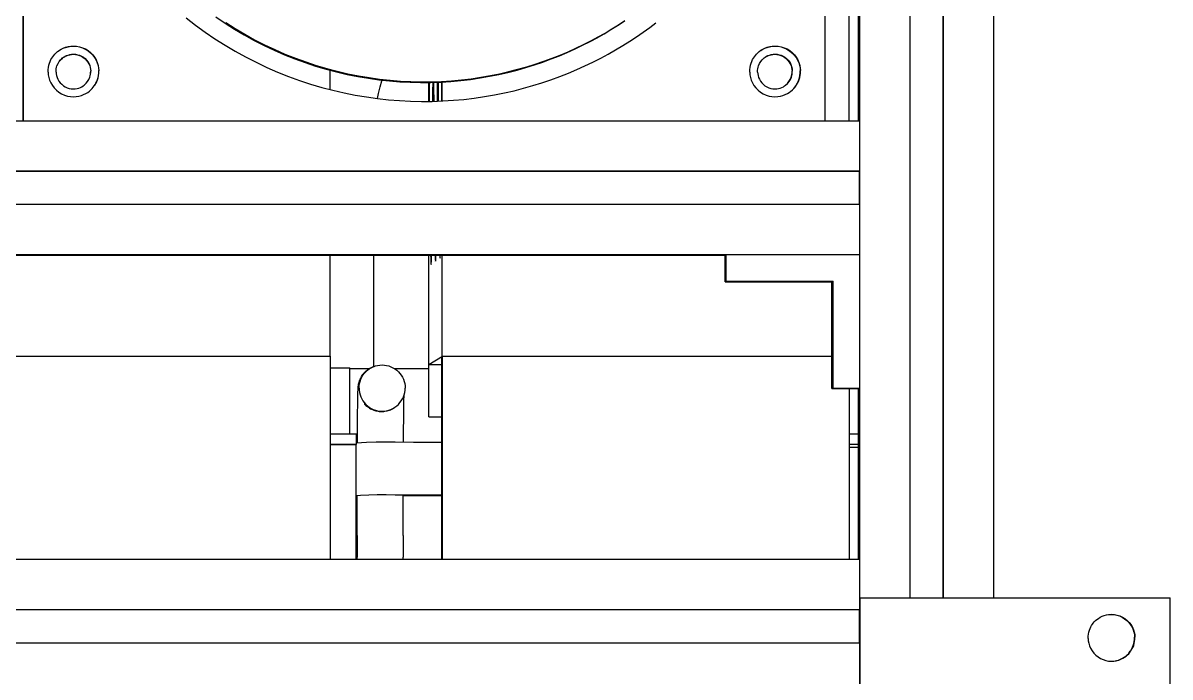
# Model space of a CAD drawing. Header units: millimetres. Extents: x -244 to 244, y -316 to 313.
# Drawn here: x 70.7 to 244.4, y 31.8 to 130.9 of the extents above; entities that cross this region are included whole.
import ezdxf

# ---------------------------------------------------------------- set-up
doc = ezdxf.new("R2010")
doc.units = ezdxf.units.MM
doc.layers.add('VISIBLE', color=7, linetype='Continuous')

msp = doc.modelspace()

# ---------------------------------------------------------------- linework, layer by layer
at = {"layer": 'VISIBLE'}
for p, q in [((197.47, -315.95), (197.47, 312.91)), ((205.06, 43.76), (205.06, 312.91)), ((210.06, 43.76), (210.06, 312.82)), ((210.13, 43.76), (210.13, 312.91)), ((217.72, 43.76), (217.72, 312.91)), ((70.79, 116.05), (70.79, 237.33)), ((70.81, 116.05), (70.81, 237.33)), ((192.21, 116.05), (192.21, 233.28)), ((197.27, 116.05), (197.27, 217.1)), ((197.34, 116.05), (197.34, 217.18)), ((197.39, 116.05), (197.39, 217.23)), ((195.81, 116.05), (195.81, 206.51)), ((95.45, 131.63), (96.88, 130.53)), ((96.88, 130.53), (98.33, 129.47)), ((99.94, 131.77), (101.35, 130.81)), ((101.35, 130.81), (102.79, 129.9)), ((101.44, 130.93), (102.88, 130.01)), ((159.77, 129.84), (160.78, 130.46)), ((159.91, 129.95), (160.91, 130.58)), ((160.78, 130.46), (161.75, 131.1)), ((160.91, 130.58), (161.89, 131.22)), ((165.64, 130.15), (166.58, 130.86)), ((98.33, 129.47), (99.82, 128.46)), ((102.79, 129.9), (104.25, 129.03)), ((102.88, 130.01), (104.34, 129.14)), ((104.25, 129.03), (105.74, 128.21)), ((104.34, 129.14), (105.83, 128.32)), ((156.6, 128.04), (157.68, 128.62)), ((156.73, 128.15), (157.82, 128.73)), ((157.68, 128.62), (158.74, 129.22)), ((157.82, 128.73), (158.88, 129.33)), ((158.74, 129.22), (159.77, 129.84)), ((158.88, 129.33), (159.91, 129.95)), ((162.63, 128.09), (163.66, 128.76)), ((163.66, 128.76), (164.67, 129.45)), ((164.67, 129.45), (165.64, 130.15)), ((76.25, 126.69), (76.53, 126.87)), ((76.26, 126.71), (76.54, 126.89)), ((76.53, 126.87), (76.85, 127.02)), ((76.54, 126.89), (76.86, 127.04)), ((76.85, 127.02), (77.2, 127.16)), ((76.86, 127.04), (77.21, 127.18)), ((77.2, 127.16), (77.58, 127.26)), ((77.21, 127.18), (77.59, 127.28)), ((77.58, 127.26), (77.99, 127.32)), ((77.59, 127.28), (78, 127.34)), ((77.99, 127.32), (78.42, 127.35)), ((78, 127.34), (78.43, 127.36)), ((78.42, 127.35), (78.86, 127.32)), ((78.43, 127.36), (78.87, 127.34)), ((78.86, 127.32), (79.31, 127.23)), ((78.87, 127.34), (79.32, 127.25)), ((79.31, 127.23), (79.76, 127.09)), ((79.32, 127.25), (79.77, 127.11)), ((79.76, 127.09), (80.19, 126.9)), ((79.77, 127.11), (80.2, 126.92)), ((80.19, 126.9), (80.6, 126.65)), ((80.2, 126.92), (80.61, 126.66)), ((99.82, 128.46), (101.34, 127.49)), ((101.34, 127.49), (102.89, 126.57)), ((105.74, 128.21), (107.25, 127.44)), ((105.83, 128.32), (107.34, 127.55)), ((107.25, 127.44), (108.78, 126.72)), ((107.34, 127.55), (108.88, 126.82)), ((108.88, 126.82), (110.42, 126.15)), ((153.16, 126.39), (154.34, 126.92)), ((153.29, 126.5), (154.47, 127.03)), ((154.34, 126.92), (155.48, 127.47)), ((154.47, 127.03), (155.61, 127.58)), ((155.48, 127.47), (156.6, 128.04)), ((155.61, 127.58), (156.73, 128.15)), ((160.48, 126.77), (161.57, 127.42)), ((161.57, 127.42), (162.63, 128.09)), ((182.46, 126.7), (182.74, 126.87)), ((182.48, 126.71), (182.77, 126.89)), ((182.74, 126.87), (183.06, 127.02)), ((182.77, 126.89), (183.08, 127.04)), ((183.06, 127.02), (183.41, 127.16)), ((183.08, 127.04), (183.44, 127.18)), ((183.41, 127.16), (183.79, 127.26)), ((183.44, 127.18), (183.82, 127.28)), ((183.79, 127.26), (184.19, 127.32)), ((183.82, 127.28), (184.22, 127.34)), ((184.19, 127.32), (184.62, 127.35)), ((184.22, 127.34), (184.65, 127.36)), ((184.62, 127.35), (185.07, 127.32)), ((184.65, 127.36), (185.1, 127.34)), ((185.07, 127.32), (185.52, 127.23)), ((185.1, 127.34), (185.55, 127.25)), ((185.52, 127.23), (185.96, 127.09)), ((185.55, 127.25), (185.99, 127.11)), ((185.96, 127.09), (186.4, 126.9)), ((185.99, 127.11), (186.43, 126.92)), ((186.4, 126.9), (186.81, 126.65)), ((186.43, 126.92), (186.84, 126.66)), ((74.76, 124.76), (74.87, 125.04)), ((74.87, 125.04), (74.99, 125.3)), ((74.99, 125.3), (75.12, 125.53)), ((75.11, 125.51), (75.25, 125.71)), ((75.12, 125.53), (75.26, 125.73)), ((75.25, 125.71), (75.4, 125.91)), ((75.26, 125.73), (75.41, 125.93)), ((75.4, 125.91), (75.57, 126.11)), ((75.41, 125.93), (75.58, 126.13)), ((75.57, 126.11), (75.77, 126.31)), ((75.58, 126.13), (75.78, 126.33)), ((75.77, 126.31), (75.99, 126.51)), ((75.78, 126.33), (76, 126.52)), ((75.99, 126.51), (76.25, 126.69)), ((76, 126.52), (76.26, 126.71)), ((76.23, 125), (76.45, 125.27)), ((76.24, 125.01), (76.46, 125.29)), ((76.45, 125.27), (76.74, 125.54)), ((76.46, 125.29), (76.75, 125.56)), ((76.74, 125.54), (76.91, 125.67)), ((76.75, 125.56), (76.92, 125.68)), ((76.91, 125.67), (77.11, 125.79)), ((76.92, 125.68), (77.12, 125.8)), ((77.11, 125.79), (77.33, 125.89)), ((77.12, 125.8), (77.34, 125.91)), ((77.33, 125.89), (77.57, 125.98)), ((77.34, 125.91), (77.58, 126)), ((77.57, 125.98), (77.83, 126.05)), ((77.58, 126), (77.84, 126.07)), ((77.83, 126.05), (78.1, 126.1)), ((77.84, 126.07), (78.12, 126.12)), ((78.1, 126.1), (78.4, 126.11)), ((78.12, 126.12), (78.41, 126.13)), ((78.4, 126.11), (78.7, 126.09)), ((78.41, 126.13), (78.71, 126.11)), ((78.7, 126.09), (79.01, 126.04)), ((78.7, 126.09), (79.01, 126.04)), ((78.71, 126.11), (79.02, 126.05)), ((79.01, 126.04), (79.31, 125.94)), ((79.01, 126.04), (79.31, 125.94)), ((79.02, 126.05), (79.33, 125.96)), ((79.31, 125.94), (79.61, 125.81)), ((79.31, 125.94), (79.61, 125.81)), ((79.33, 125.96), (79.62, 125.82)), ((79.61, 125.81), (79.89, 125.63)), ((79.61, 125.81), (79.89, 125.63)), ((79.62, 125.82), (79.9, 125.65)), ((79.89, 125.63), (80.15, 125.43)), ((79.89, 125.63), (80.15, 125.43)), ((79.9, 125.65), (80.16, 125.45)), ((80.15, 125.43), (80.37, 125.19)), ((80.15, 125.43), (80.37, 125.19)), ((80.16, 125.45), (80.39, 125.21)), ((80.37, 125.19), (80.57, 124.94)), ((80.39, 125.21), (80.58, 124.96)), ((80.6, 126.65), (80.98, 126.35)), ((80.61, 126.66), (80.99, 126.36)), ((80.98, 126.35), (81.31, 126)), ((80.99, 126.36), (81.32, 126.02)), ((81.31, 126), (81.59, 125.63)), ((81.32, 126.02), (81.6, 125.65)), ((81.59, 125.63), (81.82, 125.23)), ((81.6, 125.65), (81.83, 125.25)), ((81.82, 125.23), (82, 124.83)), ((81.83, 125.25), (82.01, 124.85)), ((102.89, 126.57), (104.46, 125.71)), ((104.46, 125.71), (106.06, 124.89)), ((108.78, 126.72), (110.33, 126.04)), ((108.78, 126.72), (110.33, 126.04)), ((110.33, 126.04), (111.89, 125.42)), ((110.42, 126.15), (111.99, 125.53)), ((111.89, 125.42), (113.47, 124.85)), ((111.99, 125.53), (113.56, 124.95)), ((148.32, 124.61), (149.61, 125.05)), ((149.48, 124.94), (150.73, 125.4)), ((149.61, 125.05), (150.86, 125.51)), ((150.73, 125.4), (151.96, 125.89)), ((150.86, 125.51), (152.09, 126)), ((151.96, 125.89), (153.16, 126.39)), ((152.09, 126), (153.29, 126.5)), ((157.04, 124.92), (158.22, 125.52)), ((158.22, 125.52), (159.36, 126.14)), ((159.36, 126.14), (160.48, 126.77)), ((180.99, 124.76), (181.09, 125.04)), ((181.09, 125.04), (181.21, 125.3)), ((181.21, 125.3), (181.34, 125.53)), ((181.34, 125.53), (181.48, 125.73)), ((181.48, 125.73), (181.63, 125.93)), ((181.63, 125.93), (181.8, 126.13)), ((181.8, 126.13), (182, 126.33)), ((182, 126.33), (182.22, 126.52)), ((182.22, 126.52), (182.48, 126.71)), ((182.44, 125.01), (182.66, 125.29)), ((182.66, 125.29), (182.95, 125.56)), ((182.95, 125.56), (183.13, 125.68)), ((183.11, 125.67), (183.3, 125.79)), ((183.13, 125.68), (183.32, 125.8)), ((183.3, 125.79), (183.51, 125.89)), ((183.32, 125.8), (183.54, 125.91)), ((183.51, 125.89), (183.75, 125.98)), ((183.54, 125.91), (183.78, 126)), ((183.75, 125.98), (184.01, 126.05)), ((183.78, 126), (184.04, 126.07)), ((184.01, 126.05), (184.29, 126.1)), ((184.04, 126.07), (184.32, 126.12)), ((184.29, 126.1), (184.59, 126.11)), ((184.32, 126.12), (184.61, 126.13)), ((184.59, 126.11), (184.89, 126.09)), ((184.61, 126.13), (184.92, 126.11)), ((184.89, 126.09), (185.2, 126.04)), ((184.89, 126.09), (185.2, 126.04)), ((184.92, 126.11), (185.23, 126.05)), ((185.2, 126.04), (185.5, 125.94)), ((185.2, 126.04), (185.5, 125.94)), ((185.23, 126.05), (185.53, 125.96)), ((185.5, 125.94), (185.8, 125.81)), ((185.5, 125.94), (185.8, 125.81)), ((185.53, 125.96), (185.83, 125.82)), ((185.8, 125.81), (186.08, 125.63)), ((185.8, 125.81), (186.08, 125.63)), ((185.83, 125.82), (186.11, 125.65)), ((186.08, 125.63), (186.34, 125.43)), ((186.08, 125.63), (186.34, 125.43)), ((186.11, 125.65), (186.36, 125.45)), ((186.34, 125.43), (186.56, 125.19)), ((186.34, 125.43), (186.56, 125.19)), ((186.36, 125.45), (186.59, 125.21)), ((186.56, 125.19), (186.76, 124.94)), ((186.59, 125.21), (186.78, 124.96)), ((186.81, 126.65), (187.18, 126.35)), ((186.84, 126.66), (187.21, 126.36)), ((187.18, 126.35), (187.51, 126)), ((187.21, 126.36), (187.54, 126.02)), ((187.51, 126), (187.8, 125.63)), ((187.54, 126.02), (187.82, 125.65)), ((187.8, 125.63), (188.03, 125.23)), ((187.82, 125.65), (188.05, 125.25)), ((188.03, 125.23), (188.2, 124.83)), ((188.05, 125.25), (188.23, 124.85)), ((74.56, 123.4), (74.57, 123.78)), ((74.56, 123.4), (74.59, 123.01)), ((74.57, 123.78), (74.61, 124.13)), ((74.61, 124.13), (74.67, 124.46)), ((74.67, 124.46), (74.76, 124.76)), ((75.76, 123.42), (75.77, 123.68)), ((75.76, 123.42), (75.78, 123.15)), ((75.77, 123.68), (75.79, 123.92)), ((75.79, 123.92), (75.84, 124.14)), ((75.84, 124.14), (75.9, 124.35)), ((75.9, 124.35), (76.06, 124.72)), ((76.06, 124.72), (76.24, 125.01)), ((80.57, 124.94), (80.72, 124.67)), ((80.58, 124.96), (80.74, 124.69)), ((80.72, 124.67), (80.85, 124.39)), ((80.74, 124.69), (80.86, 124.41)), ((80.85, 124.39), (80.93, 124.11)), ((80.86, 124.41), (80.94, 124.13)), ((80.93, 124.11), (80.98, 123.83)), ((80.94, 124.13), (81, 123.85)), ((80.97, 123.07), (81, 123.31)), ((80.98, 123.83), (81.01, 123.56)), ((80.99, 123.08), (81.01, 123.33)), ((81, 123.85), (81.02, 123.58)), ((81, 123.31), (81.01, 123.56)), ((81.01, 123.33), (81.02, 123.58)), ((82, 124.83), (82.12, 124.42)), ((82.01, 124.85), (82.14, 124.43)), ((82.12, 124.42), (82.2, 124.01)), ((82.14, 124.43), (82.21, 124.03)), ((82.2, 124.01), (82.23, 123.62)), ((82.21, 124.03), (82.24, 123.64)), ((82.22, 123.24), (82.23, 123.62)), ((82.24, 123.26), (82.24, 123.64)), ((106.06, 124.89), (107.68, 124.13)), ((107.68, 124.13), (109.31, 123.41)), ((107.68, 124.13), (109.31, 123.41)), ((109.31, 123.41), (110.96, 122.75)), ((113.47, 124.85), (115.05, 124.32)), ((113.56, 124.95), (115.15, 124.43)), ((115.05, 124.32), (116.64, 123.85)), ((115.15, 124.43), (116.74, 123.96)), ((116.64, 123.85), (118.24, 123.43)), ((116.74, 123.96), (118.34, 123.54)), ((117.28, 120.76), (117.28, 123.68)), ((118.24, 123.43), (119.84, 123.06)), ((118.34, 123.54), (119.94, 123.17)), ((142.8, 123.05), (144.18, 123.37)), ((142.92, 123.16), (144.31, 123.48)), ((144.18, 123.37), (145.55, 123.72)), ((144.31, 123.48), (145.67, 123.83)), ((145.55, 123.72), (146.88, 124.1)), ((145.67, 123.83), (147.01, 124.21)), ((146.88, 124.1), (148.19, 124.51)), ((147.01, 124.21), (148.32, 124.61)), ((148.19, 124.51), (149.48, 124.94)), ((153.32, 123.25), (154.59, 123.79)), ((154.59, 123.79), (155.83, 124.34)), ((155.83, 124.34), (157.04, 124.92)), ((180.78, 123.4), (180.79, 123.78)), ((180.78, 123.4), (180.81, 123.01)), ((180.79, 123.78), (180.83, 124.13)), ((180.83, 124.13), (180.9, 124.46)), ((180.9, 124.46), (180.99, 124.76)), ((181.97, 123.68), (182, 123.92)), ((181.97, 123.42), (181.97, 123.68)), ((181.97, 123.42), (181.99, 123.15)), ((182, 123.92), (182.05, 124.14)), ((182.05, 124.14), (182.11, 124.35)), ((182.11, 124.35), (182.26, 124.72)), ((182.26, 124.72), (182.44, 125.01)), ((186.76, 124.94), (186.91, 124.67)), ((186.78, 124.96), (186.94, 124.69)), ((186.91, 124.67), (187.04, 124.39)), ((186.94, 124.69), (187.06, 124.41)), ((187.04, 124.39), (187.12, 124.11)), ((187.06, 124.41), (187.15, 124.13)), ((187.12, 124.11), (187.17, 123.83)), ((187.15, 124.13), (187.2, 123.85)), ((187.16, 123.07), (187.19, 123.31)), ((187.17, 123.83), (187.2, 123.56)), ((187.19, 123.31), (187.2, 123.56)), ((187.19, 123.08), (187.22, 123.33)), ((187.2, 123.85), (187.22, 123.58)), ((187.22, 123.33), (187.22, 123.58)), ((188.2, 124.83), (188.33, 124.42)), ((188.23, 124.85), (188.36, 124.43)), ((188.33, 124.42), (188.4, 124.01)), ((188.36, 124.43), (188.43, 124.03)), ((188.4, 124.01), (188.44, 123.62)), ((188.43, 124.03), (188.47, 123.64)), ((188.43, 123.24), (188.44, 123.62)), ((188.46, 123.26), (188.47, 123.64)), ((74.59, 123.01), (74.67, 122.61)), ((74.67, 122.61), (74.79, 122.2)), ((74.79, 122.2), (74.97, 121.79)), ((74.97, 121.79), (75.2, 121.39)), ((75.78, 123.15), (75.84, 122.88)), ((75.84, 122.88), (75.92, 122.6)), ((75.92, 122.6), (76.04, 122.32)), ((76.04, 122.32), (76.2, 122.05)), ((76.04, 122.32), (76.2, 122.05)), ((76.2, 122.05), (76.39, 121.79)), ((76.2, 122.05), (76.39, 121.79)), ((76.39, 121.79), (76.62, 121.56)), ((76.39, 121.79), (76.62, 121.56)), ((80.03, 121.45), (80.32, 121.72)), ((80.32, 121.72), (80.54, 121.99)), ((80.32, 121.72), (80.54, 121.99)), ((80.54, 121.99), (80.72, 122.29)), ((80.54, 121.98), (80.71, 122.27)), ((80.71, 122.27), (80.87, 122.63)), ((80.72, 122.29), (80.88, 122.65)), ((80.87, 122.63), (80.93, 122.84)), ((80.88, 122.65), (80.94, 122.86)), ((80.93, 122.84), (80.97, 123.07)), ((80.94, 122.86), (80.99, 123.08)), ((81.67, 121.5), (81.8, 121.73)), ((81.68, 121.52), (81.81, 121.75)), ((81.8, 121.73), (81.92, 121.98)), ((81.81, 121.75), (81.93, 122)), ((81.92, 121.98), (82.03, 122.26)), ((81.93, 122), (82.04, 122.28)), ((82.03, 122.26), (82.12, 122.56)), ((82.04, 122.28), (82.13, 122.58)), ((82.12, 122.56), (82.18, 122.89)), ((82.13, 122.58), (82.2, 122.91)), ((82.18, 122.89), (82.22, 123.24)), ((82.2, 122.91), (82.24, 123.26)), ((110.96, 122.75), (112.63, 122.15)), ((112.63, 122.15), (114.3, 121.6)), ((114.3, 121.6), (115.98, 121.1)), ((119.84, 123.06), (121.44, 122.74)), ((119.94, 123.17), (121.54, 122.85)), ((121.44, 122.74), (123.04, 122.47)), ((121.54, 122.85), (123.14, 122.58)), ((123.04, 122.47), (124.63, 122.25)), ((123.14, 122.58), (124.74, 122.35)), ((124.63, 122.25), (126.22, 122.08)), ((124.63, 122.25), (126.22, 122.08)), ((124.74, 122.35), (126.33, 122.18)), ((124.82, 121.16), (125.06, 122.11)), ((125.06, 122.11), (125.08, 122.2)), ((126.22, 122.08), (127.8, 121.95)), ((126.22, 122.08), (127.8, 121.95)), ((126.33, 122.18), (127.91, 122.06)), ((127.8, 121.95), (129.37, 121.87)), ((127.91, 122.06), (129.48, 121.98)), ((129.37, 121.87), (130.93, 121.84)), ((129.37, 121.87), (130.93, 121.84)), ((129.48, 121.98), (131.05, 121.94)), ((130.93, 121.84), (132.48, 121.85)), ((131.05, 121.94), (132.59, 121.95)), ((132.2, 118.98), (132.2, 121.85)), ((132.21, 118.98), (132.21, 121.85)), ((132.26, 121.85), (132.26, 121.25)), ((132.48, 121.85), (134.01, 121.9)), ((132.59, 121.95), (134.13, 122.01)), ((132.83, 121.54), (132.83, 121.86)), ((132.93, 121.86), (132.93, 120.62)), ((133.5, 121.38), (133.5, 121.88)), ((133.61, 121.89), (133.61, 121.24)), ((134.01, 121.9), (135.52, 122)), ((134.13, 122.01), (135.64, 122.1)), ((134.18, 121.24), (134.19, 121.91)), ((134.24, 119.03), (134.24, 121.92)), ((135.52, 122), (137.02, 122.13)), ((135.64, 122.1), (137.14, 122.24)), ((137.02, 122.13), (138.5, 122.31)), ((137.14, 122.24), (138.62, 122.41)), ((138.5, 122.31), (139.95, 122.52)), ((138.62, 122.41), (140.07, 122.63)), ((139.95, 122.52), (141.39, 122.77)), ((140.07, 122.63), (141.51, 122.88)), ((141.39, 122.77), (142.8, 123.05)), ((141.51, 122.88), (142.92, 123.16)), ((147.95, 121.36), (149.33, 121.79)), ((149.33, 121.79), (150.69, 122.25)), ((150.69, 122.25), (152.02, 122.74)), ((152.02, 122.74), (153.32, 123.25)), ((180.81, 123.01), (180.89, 122.61)), ((180.89, 122.61), (181.01, 122.2)), ((181.01, 122.2), (181.19, 121.79)), ((181.19, 121.79), (181.42, 121.39)), ((181.99, 123.15), (182.04, 122.88)), ((182.04, 122.88), (182.13, 122.6)), ((182.13, 122.6), (182.25, 122.32)), ((182.25, 122.32), (182.41, 122.05)), ((182.25, 122.32), (182.41, 122.05)), ((182.41, 122.05), (182.6, 121.79)), ((182.41, 122.05), (182.6, 121.79)), ((182.6, 121.79), (182.83, 121.56)), ((182.6, 121.79), (182.83, 121.56)), ((186.21, 121.43), (186.5, 121.7)), ((186.24, 121.45), (186.53, 121.72)), ((186.5, 121.7), (186.72, 121.97)), ((186.53, 121.72), (186.75, 121.99)), ((186.72, 121.97), (186.9, 122.27)), ((186.75, 121.99), (186.93, 122.29)), ((186.9, 122.27), (187.06, 122.63)), ((186.93, 122.29), (187.08, 122.65)), ((187.06, 122.63), (187.12, 122.84)), ((187.08, 122.65), (187.15, 122.86)), ((187.12, 122.84), (187.16, 123.07)), ((187.15, 122.86), (187.19, 123.08)), ((187.87, 121.5), (188, 121.73)), ((187.9, 121.52), (188.03, 121.75)), ((188, 121.73), (188.12, 121.98)), ((188.03, 121.75), (188.15, 122)), ((188.12, 121.98), (188.23, 122.26)), ((188.15, 122), (188.26, 122.28)), ((188.23, 122.26), (188.32, 122.56)), ((188.26, 122.28), (188.35, 122.58)), ((188.32, 122.56), (188.39, 122.89)), ((188.35, 122.58), (188.42, 122.91)), ((188.39, 122.89), (188.43, 123.24)), ((188.42, 122.91), (188.46, 123.26)), ((75.2, 121.39), (75.48, 121.02)), ((75.48, 121.02), (75.82, 120.68)), ((75.48, 121.02), (75.82, 120.68)), ((75.82, 120.68), (76.19, 120.38)), ((76.19, 120.38), (76.6, 120.13)), ((76.19, 120.38), (76.6, 120.13)), ((76.6, 120.13), (77.03, 119.93)), ((76.6, 120.13), (77.03, 119.93)), ((76.62, 121.56), (76.88, 121.35)), ((76.88, 121.35), (77.16, 121.18)), ((76.88, 121.35), (77.16, 121.18)), ((77.03, 119.93), (77.48, 119.79)), ((77.16, 121.18), (77.45, 121.04)), ((77.16, 121.18), (77.45, 121.04)), ((77.45, 121.04), (77.76, 120.95)), ((77.76, 120.95), (78.07, 120.89)), ((78.07, 120.89), (78.37, 120.87)), ((78.37, 120.87), (78.66, 120.89)), ((78.66, 120.89), (78.94, 120.93)), ((78.94, 120.93), (79.2, 121)), ((79.2, 121), (79.44, 121.09)), ((79.21, 119.76), (79.59, 119.86)), ((79.44, 121.09), (79.66, 121.2)), ((79.59, 119.86), (79.94, 120)), ((79.66, 121.2), (79.86, 121.32)), ((79.86, 121.32), (80.03, 121.45)), ((79.94, 120), (80.26, 120.15)), ((80.26, 120.15), (80.55, 120.33)), ((80.55, 120.33), (80.8, 120.52)), ((80.8, 120.52), (81.03, 120.71)), ((81.03, 120.71), (81.22, 120.91)), ((81.22, 120.91), (81.4, 121.11)), ((81.4, 121.11), (81.55, 121.31)), ((81.54, 121.31), (81.67, 121.5)), ((81.55, 121.31), (81.68, 121.52)), ((115.98, 121.1), (117.67, 120.65)), ((117.67, 120.65), (119.36, 120.26)), ((119.36, 120.26), (121.05, 119.92)), ((121.05, 119.92), (122.74, 119.64)), ((124.44, 119.4), (124.6, 120.19)), ((124.6, 120.19), (124.82, 121.16)), ((132.26, 121.25), (132.26, 120.01)), ((132.26, 120.01), (132.27, 118.98)), ((132.82, 120.76), (132.83, 121.54)), ((132.82, 120), (132.82, 120.76)), ((132.82, 118.98), (132.82, 120)), ((132.93, 120.62), (132.94, 119.39)), ((133.49, 119.15), (133.5, 120.62)), ((133.5, 120.62), (133.5, 121.38)), ((133.61, 121.24), (133.62, 120)), ((133.62, 120), (133.62, 119.01)), ((134.18, 119.76), (134.18, 121.24)), ((140.62, 119.69), (142.14, 119.96)), ((142.14, 119.96), (143.63, 120.26)), ((143.63, 120.26), (145.1, 120.59)), ((145.1, 120.59), (146.54, 120.96)), ((146.54, 120.96), (147.95, 121.36)), ((181.42, 121.39), (181.71, 121.02)), ((181.71, 121.02), (182.04, 120.68)), ((181.71, 121.02), (182.04, 120.68)), ((182.04, 120.68), (182.41, 120.38)), ((182.41, 120.38), (182.82, 120.13)), ((182.41, 120.38), (182.82, 120.13)), ((182.82, 120.13), (183.25, 119.93)), ((182.82, 120.13), (183.25, 119.93)), ((182.83, 121.56), (183.08, 121.35)), ((183.08, 121.35), (183.36, 121.18)), ((183.08, 121.35), (183.36, 121.18)), ((183.25, 119.93), (183.7, 119.79)), ((183.36, 121.18), (183.66, 121.04)), ((183.36, 121.18), (183.66, 121.04)), ((183.66, 121.04), (183.96, 120.95)), ((183.96, 120.95), (184.27, 120.89)), ((184.27, 120.89), (184.58, 120.87)), ((184.58, 120.87), (184.87, 120.89)), ((184.87, 120.89), (185.15, 120.93)), ((185.15, 120.93), (185.41, 121)), ((185.41, 121), (185.65, 121.09)), ((185.43, 119.76), (185.81, 119.86)), ((185.65, 121.09), (185.87, 121.2)), ((185.81, 119.86), (186.16, 120)), ((185.87, 121.2), (186.06, 121.32)), ((186.04, 121.31), (186.21, 121.43)), ((186.06, 121.32), (186.24, 121.45)), ((186.16, 120), (186.48, 120.15)), ((186.48, 120.15), (186.77, 120.33)), ((186.75, 120.32), (186.99, 120.5)), ((186.77, 120.33), (187.02, 120.52)), ((186.99, 120.5), (187.22, 120.69)), ((187.02, 120.52), (187.25, 120.71)), ((187.22, 120.69), (187.42, 120.89)), ((187.25, 120.71), (187.45, 120.91)), ((187.42, 120.89), (187.59, 121.09)), ((187.45, 120.91), (187.62, 121.11)), ((187.59, 121.09), (187.74, 121.29)), ((187.62, 121.11), (187.77, 121.31)), ((187.74, 121.29), (187.87, 121.5)), ((187.77, 121.31), (187.9, 121.52)), ((77.48, 119.79), (77.93, 119.71)), ((77.93, 119.71), (78.37, 119.68)), ((78.37, 119.68), (78.8, 119.7)), ((78.8, 119.7), (79.21, 119.76)), ((122.74, 119.64), (124.43, 119.4)), ((124.43, 119.4), (126.11, 119.22)), ((124.43, 119.4), (126.11, 119.22)), ((126.11, 119.22), (127.78, 119.09)), ((126.11, 119.22), (127.78, 119.09)), ((127.78, 119.09), (129.44, 119.01)), ((129.44, 119.01), (131.09, 118.97)), ((129.44, 119.01), (131.09, 118.97)), ((131.09, 118.97), (132.72, 118.98)), ((132.72, 118.98), (134.34, 119.04)), ((132.94, 119.39), (132.94, 118.99)), ((133.49, 119.01), (133.49, 119.15)), ((134.17, 119.03), (134.18, 119.76)), ((134.34, 119.04), (135.94, 119.14)), ((135.94, 119.14), (137.52, 119.28)), ((137.52, 119.28), (139.08, 119.47)), ((139.08, 119.47), (140.62, 119.69)), ((183.7, 119.79), (184.15, 119.71)), ((184.15, 119.71), (184.59, 119.68)), ((184.59, 119.68), (185.02, 119.7)), ((185.02, 119.7), (185.43, 119.76)), ((-197.47, 116.05), (197.47, 116.05)), ((-197.47, 108.46), (197.47, 108.46)), ((-197.41, 108.42), (197.41, 108.42)), ((197.41, 108.42), (197.47, 108.46)), ((197.41, 103.39), (197.41, 108.42)), ((-197.47, 103.39), (197.47, 103.39)), ((-197.47, 95.8), (197.47, 95.8)), ((-177.15, 95.76), (177.15, 95.76)), ((-177.1, 95.74), (177.1, 95.74)), ((-177.04, 95.7), (177.04, 95.7)), ((70.79, 95.67), (70.79, 95.7)), ((70.79, 95.67), (70.81, 95.7)), ((70.79, 95.67), (177.04, 95.67)), ((117.28, 80.37), (117.28, 95.67)), ((123.8, 95.67), (123.81, 78.8)), ((132.2, 71.17), (132.2, 95.67)), ((132.21, 71.17), (132.21, 95.67)), ((132.46, 95.67), (132.47, 95.6)), ((132.47, 95.6), (132.48, 95.29)), ((132.61, 95.38), (132.62, 95.66)), ((132.62, 95.66), (132.62, 95.67)), ((133.15, 95.67), (133.16, 95.5)), ((133.27, 95.61), (133.28, 95.67)), ((133.27, 95.39), (133.27, 95.61)), ((133.27, 95.39), (133.27, 95.61)), ((133.85, 95.67), (133.86, 95.57)), ((133.86, 95.57), (133.87, 95.43)), ((133.92, 95.4), (133.93, 95.52)), ((133.92, 95.4), (133.93, 95.52)), ((133.93, 95.52), (133.94, 95.67)), ((134.24, 80.34), (134.24, 95.67)), ((177.04, 95.7), (177.22, 95.8)), ((177.04, 91.65), (177.04, 95.7)), ((177.22, 91.75), (177.22, 95.8)), ((132.48, 95.29), (132.48, 95.02)), ((132.48, 95.02), (132.49, 94.79)), ((132.49, 94.79), (132.5, 94.6)), ((132.5, 94.6), (132.51, 94.46)), ((132.51, 94.46), (132.52, 94.36)), ((132.52, 94.36), (132.53, 94.3)), ((132.53, 94.3), (132.54, 94.27)), ((132.53, 94.3), (132.54, 94.27)), ((132.54, 94.27), (132.55, 94.29)), ((132.54, 94.27), (132.55, 94.29)), ((132.55, 94.29), (132.56, 94.34)), ((132.55, 94.29), (132.56, 94.34)), ((132.56, 94.34), (132.57, 94.43)), ((132.56, 94.34), (132.57, 94.43)), ((132.57, 94.56), (132.58, 94.71)), ((132.57, 94.43), (132.57, 94.56)), ((132.57, 94.43), (132.57, 94.56)), ((132.58, 94.71), (132.59, 94.9)), ((132.59, 94.9), (132.6, 95.13)), ((132.6, 95.13), (132.61, 95.38)), ((133.16, 95.5), (133.17, 95.27)), ((133.17, 95.27), (133.18, 95.09)), ((133.18, 95.09), (133.19, 94.94)), ((133.19, 94.94), (133.2, 94.84)), ((133.2, 94.84), (133.21, 94.78)), ((133.21, 94.78), (133.21, 94.75)), ((133.21, 94.75), (133.22, 94.77)), ((133.21, 94.75), (133.22, 94.77)), ((133.22, 94.77), (133.23, 94.82)), ((133.22, 94.77), (133.23, 94.82)), ((133.23, 94.82), (133.24, 94.91)), ((133.23, 94.82), (133.24, 94.91)), ((133.24, 94.91), (133.25, 95.04)), ((133.24, 94.91), (133.25, 95.04)), ((133.25, 95.04), (133.26, 95.2)), ((133.26, 95.2), (133.27, 95.39)), ((133.87, 95.43), (133.88, 95.32)), ((133.88, 95.32), (133.89, 95.26)), ((133.89, 95.26), (133.9, 95.24)), ((133.9, 95.25), (133.91, 95.31)), ((133.9, 95.25), (133.91, 95.31)), ((133.9, 95.24), (133.9, 95.25)), ((133.9, 95.24), (133.9, 95.25)), ((133.91, 95.31), (133.92, 95.4)), ((177.04, 91.65), (177.22, 91.75)), ((177.04, 91.65), (193.22, 91.65)), ((177.22, 91.75), (193.42, 91.75)), ((193.22, 91.65), (193.42, 91.75)), ((193.22, 75.47), (193.22, 91.65)), ((193.42, 75.54), (193.42, 91.75)), ((55.74, 80.37), (117.33, 80.37)), ((117.33, 49.62), (117.33, 80.37)), ((132.21, 79.13), (134.29, 80.37)), ((134.15, 49.62), (134.15, 80.29)), ((134.29, 49.62), (134.29, 80.37)), ((134.29, 80.37), (193.22, 80.37)), ((117.33, 78.62), (120.23, 78.62)), ((120.23, 68.63), (120.23, 78.62)), ((120.23, 78.52), (123.23, 78.52)), ((122.65, 78.03), (122.91, 78.26)), ((122.66, 78.11), (122.72, 78.17)), ((122.72, 78.17), (122.79, 78.22)), ((122.79, 78.22), (122.86, 78.27)), ((122.86, 78.27), (122.93, 78.33)), ((122.91, 78.26), (123.18, 78.46)), ((122.93, 78.33), (123, 78.38)), ((123, 78.38), (123.07, 78.42)), ((123.07, 78.42), (123.14, 78.47)), ((123.1, 78.41), (123.13, 78.43)), ((123.13, 78.43), (123.2, 78.48)), ((123.14, 78.47), (123.21, 78.52)), ((123.18, 78.46), (123.48, 78.64)), ((123.2, 78.48), (123.27, 78.52)), ((123.21, 78.52), (123.29, 78.56)), ((123.27, 78.52), (123.48, 78.64)), ((123.29, 78.56), (123.36, 78.6)), ((123.36, 78.6), (123.51, 78.68)), ((123.48, 78.64), (123.79, 78.79)), ((123.51, 78.68), (123.67, 78.75)), ((123.67, 78.75), (123.75, 78.78)), ((123.75, 78.78), (123.76, 78.78)), ((123.76, 78.78), (123.84, 78.81)), ((123.79, 78.79), (124.11, 78.9)), ((123.84, 78.81), (123.92, 78.84)), ((123.92, 78.84), (124, 78.87)), ((124, 78.87), (124.04, 78.88)), ((124.11, 78.9), (124.44, 78.99)), ((124.44, 78.99), (124.78, 79.04)), ((124.78, 79.04), (125.12, 79.05)), ((125.12, 79.05), (125.47, 79.04)), ((125.47, 79.04), (125.81, 78.99)), ((125.81, 78.99), (126.14, 78.9)), ((126.14, 78.9), (126.46, 78.79)), ((126.46, 78.79), (126.77, 78.64)), ((126.77, 78.64), (127.07, 78.46)), ((126.96, 78.52), (132.2, 78.52)), ((127.07, 78.46), (127.34, 78.26)), ((127.34, 78.26), (127.6, 78.03)), ((132.21, 79.13), (134.15, 79.13)), ((121.61, 76.35), (121.63, 76.43)), ((121.63, 76.43), (121.66, 76.51)), ((121.66, 76.51), (121.68, 76.6)), ((121.68, 76.6), (121.69, 76.62)), ((121.69, 76.62), (121.72, 76.7)), ((121.69, 76.24), (121.78, 76.57)), ((121.72, 76.7), (121.75, 76.78)), ((121.75, 76.78), (121.78, 76.86)), ((121.78, 76.86), (121.81, 76.94)), ((121.78, 76.57), (121.89, 76.89)), ((121.81, 76.94), (121.85, 77.01)), ((121.85, 77.01), (121.89, 77.09)), ((121.89, 76.89), (122.04, 77.2)), ((121.89, 77.09), (121.93, 77.17)), ((121.93, 77.17), (122.01, 77.32)), ((122.01, 77.32), (122.1, 77.46)), ((122.04, 77.2), (122.22, 77.5)), ((122.1, 77.46), (122.2, 77.6)), ((122.2, 77.6), (122.25, 77.67)), ((122.22, 77.5), (122.42, 77.77)), ((122.25, 77.67), (122.31, 77.74)), ((122.31, 77.74), (122.36, 77.8)), ((122.36, 77.8), (122.42, 77.87)), ((122.42, 77.77), (122.65, 78.03)), ((122.42, 77.87), (122.48, 77.93)), ((122.48, 77.93), (122.54, 77.99)), ((122.54, 77.99), (122.6, 78.05)), ((122.6, 78.05), (122.66, 78.11)), ((127.6, 78.03), (127.83, 77.77)), ((127.6, 78.03), (127.83, 77.77)), ((127.83, 77.77), (128.03, 77.5)), ((128.03, 77.5), (128.21, 77.2)), ((128.21, 77.2), (128.36, 76.89)), ((128.36, 76.89), (128.47, 76.57)), ((128.47, 76.57), (128.56, 76.24)), ((121.46, 74.75), (121.47, 75.01)), ((121.46, 74.45), (121.46, 74.75)), ((121.47, 75.01), (121.48, 75.23)), ((121.48, 75.39), (121.49, 75.51)), ((121.48, 75.23), (121.48, 75.39)), ((121.49, 75.51), (121.5, 75.6)), ((121.5, 75.68), (121.51, 75.76)), ((121.5, 75.6), (121.5, 75.68)), ((121.51, 75.76), (121.52, 75.84)), ((121.52, 75.84), (121.53, 75.93)), ((121.53, 75.93), (121.54, 75.98)), ((121.54, 75.98), (121.55, 76.06)), ((121.55, 76.06), (121.57, 76.15)), ((121.57, 76.18), (121.59, 76.26)), ((121.57, 76.15), (121.57, 76.18)), ((121.59, 76.26), (121.61, 76.35)), ((121.63, 75.55), (121.64, 75.9)), ((121.63, 75.55), (121.64, 75.21)), ((121.64, 75.9), (121.69, 76.24)), ((121.64, 75.21), (121.69, 74.87)), ((121.69, 74.87), (121.78, 74.54)), ((128.47, 74.54), (128.56, 74.87)), ((128.56, 76.24), (128.61, 75.9)), ((128.56, 74.87), (128.61, 75.21)), ((128.56, 74.87), (128.61, 75.21)), ((128.61, 75.9), (128.62, 75.55)), ((128.61, 75.21), (128.62, 75.55)), ((193.22, 75.47), (193.42, 75.54)), ((193.22, 75.47), (197.27, 75.47)), ((193.42, 75.54), (197.47, 75.54)), ((195.88, 49.62), (195.88, 75.47)), ((197.27, 75.47), (197.47, 75.54)), ((197.27, 49.62), (197.27, 75.47)), ((197.34, 49.62), (197.34, 75.5)), ((197.39, 49.62), (197.39, 75.52)), ((121.43, 73.13), (121.44, 73.56)), ((121.43, 72.67), (121.43, 73.13)), ((121.44, 73.56), (121.45, 73.94)), ((121.45, 74.29), (121.46, 74.45)), ((121.45, 73.94), (121.45, 74.29)), ((121.78, 74.54), (121.89, 74.22)), ((121.89, 74.22), (122.04, 73.91)), ((122.04, 73.91), (122.22, 73.61)), ((122.22, 73.61), (122.42, 73.34)), ((122.42, 73.34), (122.65, 73.08)), ((122.43, 73.17), (122.44, 73.16)), ((122.44, 73.16), (122.56, 73.03)), ((122.56, 73.03), (122.68, 72.92)), ((122.65, 73.08), (122.91, 72.85)), ((127.34, 72.85), (127.6, 73.08)), ((127.6, 73.08), (127.83, 73.34)), ((127.83, 73.34), (128.03, 73.61)), ((128.03, 73.61), (128.21, 73.91)), ((128.03, 73.61), (128.21, 73.91)), ((128.21, 73.91), (128.36, 74.22)), ((128.36, 74.22), (128.47, 74.54)), ((128.41, 72.67), (128.42, 73.13)), ((128.42, 73.13), (128.43, 73.56)), ((128.43, 73.94), (128.44, 74.19)), ((128.43, 73.56), (128.43, 73.94)), ((128.44, 74.42), (128.44, 74.46)), ((128.44, 74.12), (128.44, 74.42)), ((128.44, 74.12), (128.44, 74.12)), ((121.41, 71.03), (121.42, 71.61)), ((121.42, 72.16), (121.43, 72.67)), ((121.42, 71.61), (121.42, 72.16)), ((122.68, 72.92), (122.81, 72.8)), ((122.81, 72.8), (122.88, 72.75)), ((122.88, 72.75), (122.95, 72.7)), ((122.91, 72.85), (123.18, 72.65)), ((122.95, 72.7), (123.02, 72.65)), ((123.02, 72.65), (123.09, 72.6)), ((123.09, 72.6), (123.16, 72.55)), ((123.16, 72.55), (123.23, 72.51)), ((123.18, 72.65), (123.48, 72.47)), ((123.23, 72.51), (123.38, 72.42)), ((123.38, 72.42), (123.53, 72.35)), ((123.48, 72.47), (123.79, 72.32)), ((123.53, 72.35), (123.69, 72.28)), ((123.69, 72.28), (123.85, 72.22)), ((123.79, 72.32), (124.11, 72.21)), ((123.85, 72.22), (124.01, 72.16)), ((124.01, 72.16), (124.18, 72.12)), ((124.11, 72.21), (124.44, 72.12)), ((124.18, 72.12), (124.19, 72.11)), ((124.19, 72.11), (124.36, 72.08)), ((124.36, 72.08), (124.53, 72.05)), ((124.44, 72.12), (124.78, 72.07)), ((124.53, 72.05), (124.7, 72.02)), ((124.7, 72.02), (124.87, 72.01)), ((124.78, 72.07), (125.13, 72.06)), ((124.87, 72.01), (125.04, 72.01)), ((125.04, 72.01), (125.21, 72.01)), ((125.13, 72.06), (125.47, 72.07)), ((125.21, 72.01), (125.38, 72.02)), ((125.38, 72.02), (125.56, 72.05)), ((125.47, 72.07), (125.81, 72.12)), ((125.56, 72.05), (125.72, 72.08)), ((125.72, 72.08), (125.89, 72.11)), ((125.81, 72.12), (126.14, 72.21)), ((125.89, 72.11), (126.06, 72.16)), ((126.06, 72.16), (126.22, 72.21)), ((126.14, 72.21), (126.46, 72.32)), ((126.22, 72.21), (126.38, 72.27)), ((126.38, 72.27), (126.54, 72.34)), ((126.46, 72.32), (126.77, 72.47)), ((126.54, 72.34), (126.69, 72.42)), ((126.69, 72.42), (126.84, 72.51)), ((126.77, 72.47), (127.07, 72.65)), ((126.84, 72.51), (126.87, 72.52)), ((126.87, 72.52), (127.07, 72.65)), ((127.07, 72.65), (127.34, 72.85)), ((128.39, 71.03), (128.4, 71.61)), ((128.4, 71.61), (128.41, 72.16)), ((128.41, 72.16), (128.41, 72.67)), ((121.4, 69.75), (121.41, 70.41)), ((121.4, 69.06), (121.4, 69.75)), ((121.41, 70.41), (121.41, 71.03)), ((128.38, 69.75), (128.39, 70.41)), ((128.38, 69.06), (128.38, 69.75)), ((128.39, 70.41), (128.39, 71.03)), ((132.2, 71.17), (132.21, 71.17)), ((132.2, 71.17), (134.15, 71.17)), ((132.21, 71.17), (134.15, 71.17)), ((117.33, 68.63), (121.25, 68.63)), ((121.25, 67.03), (121.25, 68.63)), ((121.39, 68.33), (121.4, 69.06)), ((121.39, 67.58), (121.39, 68.33)), ((128.37, 68.33), (128.38, 69.06)), ((128.37, 67.58), (128.37, 68.33)), ((195.88, 68.63), (197.27, 68.63)), ((117.33, 67.03), (121.25, 67.03)), ((117.33, 67.02), (117.73, 67.02)), ((117.73, 67.02), (118.2, 67.02)), ((118.2, 67.02), (118.67, 67.02)), ((118.67, 67.02), (119.12, 67.02)), ((119.12, 67.02), (119.54, 67.02)), ((119.54, 67.02), (119.93, 67.02)), ((119.93, 67.02), (120.27, 67.02)), ((120.27, 67.02), (120.56, 67.02)), ((120.56, 67.02), (120.8, 67.02)), ((120.8, 67.02), (120.98, 67.01)), ((120.98, 67.01), (121.11, 67.01)), ((121.11, 67.01), (121.19, 67.01)), ((121.19, 67.01), (121.22, 67.01)), ((121.22, 67.01), (121.25, 67.03)), ((121.22, 49.62), (121.22, 67.01)), ((121.25, 67.28), (122.76, 67.36)), ((121.38, 67.29), (121.39, 67.58)), ((122.76, 67.36), (124.25, 67.39)), ((124.25, 67.39), (125.69, 67.4)), ((125.69, 67.4), (127.1, 67.39)), ((127.1, 67.39), (129.87, 67.38)), ((128.37, 67.39), (128.37, 67.58)), ((129.87, 67.38), (134.15, 67.38)), ((195.88, 67.03), (197.27, 67.03)), ((195.88, 66.61), (197.27, 66.61)), ((121.22, 59.26), (121.86, 59.32)), ((121.22, 59.15), (121.35, 59.16)), ((121.35, 58.48), (121.35, 59.27)), ((121.86, 59.32), (123.11, 59.38)), ((123.11, 59.38), (124.39, 59.41)), ((124.39, 59.41), (125.72, 59.41)), ((125.72, 59.41), (127.09, 59.4)), ((127.09, 59.4), (129.86, 59.4)), ((128.33, 58.48), (128.33, 59.4)), ((128.33, 59.26), (129.52, 59.26)), ((129.52, 59.26), (134.15, 59.26)), ((129.86, 59.4), (134.15, 59.4)), ((121.34, 56.41), (121.35, 57.45)), ((121.35, 57.45), (121.35, 58.48)), ((128.32, 56.41), (128.33, 57.45)), ((128.33, 57.45), (128.33, 58.48)), ((121.34, 55.35), (121.34, 56.41)), ((128.32, 55.35), (128.32, 56.41)), ((121.34, 54.29), (121.34, 55.35)), ((121.34, 53.21), (121.34, 54.29)), ((128.32, 54.29), (128.32, 55.35)), ((128.32, 53.21), (128.32, 54.29)), ((121.34, 53.21), (121.34, 52.12)), ((121.34, 52.12), (121.34, 51.03)), ((128.32, 53.21), (128.32, 52.13)), ((128.32, 52.13), (128.32, 51.03)), ((121.34, 51.03), (121.34, 49.94)), ((128.32, 51.03), (128.32, 49.93)), ((-197.47, 49.62), (197.47, 49.62)), ((121.34, 49.62), (121.34, 49.94)), ((128.32, 49.62), (128.32, 49.93)), ((197.47, 43.75), (197.52, 43.76)), ((197.52, -90.5), (197.52, 43.76)), ((197.52, 43.76), (244.42, 43.76)), ((244.42, -90.5), (244.42, 43.76)), ((-197.47, 42.03), (197.47, 42.03)), ((-197.41, 42.01), (197.41, 42.01)), ((197.41, 42.01), (197.47, 42.03)), ((197.41, 36.96), (197.41, 42.01)), ((232.65, 39.77), (232.79, 39.95)), ((232.79, 39.95), (232.95, 40.14)), ((232.95, 40.14), (233.13, 40.32)), ((233.13, 40.32), (233.34, 40.5)), ((233.34, 40.5), (233.58, 40.67)), ((233.58, 40.67), (233.84, 40.84)), ((233.84, 40.84), (234.13, 40.98)), ((234.13, 40.98), (234.46, 41.1)), ((234.46, 41.1), (234.81, 41.2)), ((234.8, 41.19), (235.12, 41.25)), ((234.81, 41.2), (235.18, 41.26)), ((235.12, 41.25), (235.52, 41.27)), ((235.18, 41.26), (235.58, 41.28)), ((235.52, 41.27), (235.93, 41.24)), ((235.58, 41.28), (235.99, 41.25)), ((235.93, 41.24), (236.34, 41.16)), ((235.93, 41.24), (236.34, 41.16)), ((235.99, 41.25), (236.4, 41.17)), ((236.34, 41.16), (236.76, 41.03)), ((236.34, 41.16), (236.76, 41.03)), ((236.4, 41.17), (236.82, 41.04)), ((236.76, 41.03), (237.16, 40.85)), ((236.76, 41.03), (237.16, 40.85)), ((236.82, 41.04), (237.22, 40.86)), ((237.16, 40.85), (237.53, 40.62)), ((237.16, 40.85), (237.53, 40.62)), ((237.22, 40.86), (237.59, 40.63)), ((237.53, 40.62), (237.88, 40.34)), ((237.53, 40.62), (237.88, 40.34)), ((237.59, 40.63), (237.94, 40.35)), ((237.88, 40.34), (238.18, 40.03)), ((237.88, 40.34), (238.18, 40.03)), ((237.94, 40.35), (238.24, 40.04)), ((238.18, 40.03), (238.44, 39.68)), ((238.24, 40.04), (238.51, 39.69)), ((232.02, 37.97), (232.05, 38.29)), ((232.05, 38.29), (232.12, 38.6)), ((232.12, 38.6), (232.2, 38.88)), ((232.2, 38.88), (232.3, 39.13)), ((232.3, 39.13), (232.41, 39.37)), ((232.41, 39.37), (232.53, 39.58)), ((232.53, 39.58), (232.65, 39.77)), ((238.44, 39.68), (238.66, 39.32)), ((238.51, 39.69), (238.72, 39.33)), ((238.66, 39.32), (238.82, 38.94)), ((238.72, 39.33), (238.88, 38.95)), ((238.82, 38.94), (238.94, 38.56)), ((238.88, 38.95), (239, 38.57)), ((238.94, 38.56), (239.01, 38.19)), ((239, 38.57), (239.07, 38.2)), ((-197.47, 36.96), (197.47, 36.96)), ((232.01, 37.62), (232.02, 37.97)), ((232.01, 37.62), (232.04, 37.26)), ((232.04, 37.26), (232.11, 36.89)), ((232.11, 36.89), (232.23, 36.51)), ((232.23, 36.51), (232.39, 36.13)), ((238.75, 36.32), (238.85, 36.58)), ((238.81, 36.33), (238.91, 36.58)), ((238.85, 36.58), (238.93, 36.86)), ((238.91, 36.58), (238.99, 36.86)), ((238.93, 36.86), (238.99, 37.16)), ((238.99, 37.16), (239.03, 37.48)), ((238.99, 36.86), (239.05, 37.17)), ((239.01, 38.19), (239.04, 37.83)), ((239.03, 37.48), (239.04, 37.83)), ((239.05, 37.17), (239.09, 37.49)), ((239.07, 38.2), (239.1, 37.84)), ((239.09, 37.49), (239.1, 37.84)), ((232.39, 36.13), (232.6, 35.77)), ((232.39, 36.13), (232.6, 35.77)), ((232.6, 35.77), (232.86, 35.42)), ((232.6, 35.77), (232.86, 35.42)), ((232.86, 35.42), (233.17, 35.11)), ((232.86, 35.42), (233.17, 35.11)), ((233.17, 35.11), (233.51, 34.83)), ((233.51, 34.83), (233.89, 34.6)), ((233.51, 34.83), (233.89, 34.6)), ((237.21, 34.62), (237.47, 34.78)), ((237.27, 34.63), (237.53, 34.79)), ((237.47, 34.78), (237.71, 34.95)), ((237.53, 34.79), (237.77, 34.96)), ((237.71, 34.95), (237.91, 35.13)), ((237.77, 34.96), (237.97, 35.14)), ((237.91, 35.13), (238.1, 35.32)), ((237.97, 35.14), (238.16, 35.32)), ((238.1, 35.32), (238.25, 35.5)), ((238.16, 35.32), (238.32, 35.51)), ((238.25, 35.5), (238.39, 35.68)), ((238.32, 35.51), (238.45, 35.69)), ((238.39, 35.68), (238.52, 35.87)), ((238.45, 35.69), (238.58, 35.88)), ((238.52, 35.87), (238.64, 36.08)), ((238.58, 35.88), (238.7, 36.09)), ((238.64, 36.08), (238.75, 36.32)), ((238.7, 36.09), (238.81, 36.33)), ((233.89, 34.6), (234.29, 34.42)), ((233.89, 34.6), (234.29, 34.42)), ((234.29, 34.42), (234.7, 34.29)), ((234.7, 34.29), (235.12, 34.21)), ((235.12, 34.21), (235.53, 34.19)), ((235.53, 34.19), (235.92, 34.21)), ((235.92, 34.21), (236.3, 34.27)), ((235.92, 34.2), (236.24, 34.26)), ((236.24, 34.26), (236.59, 34.35)), ((236.3, 34.27), (236.65, 34.36)), ((236.59, 34.35), (236.91, 34.47)), ((236.65, 34.36), (236.97, 34.48)), ((236.91, 34.47), (237.21, 34.62)), ((236.97, 34.48), (237.27, 34.63))]:
    msp.add_line(p, q, dxfattribs=at)

doc.saveas('drawing.dxf')
